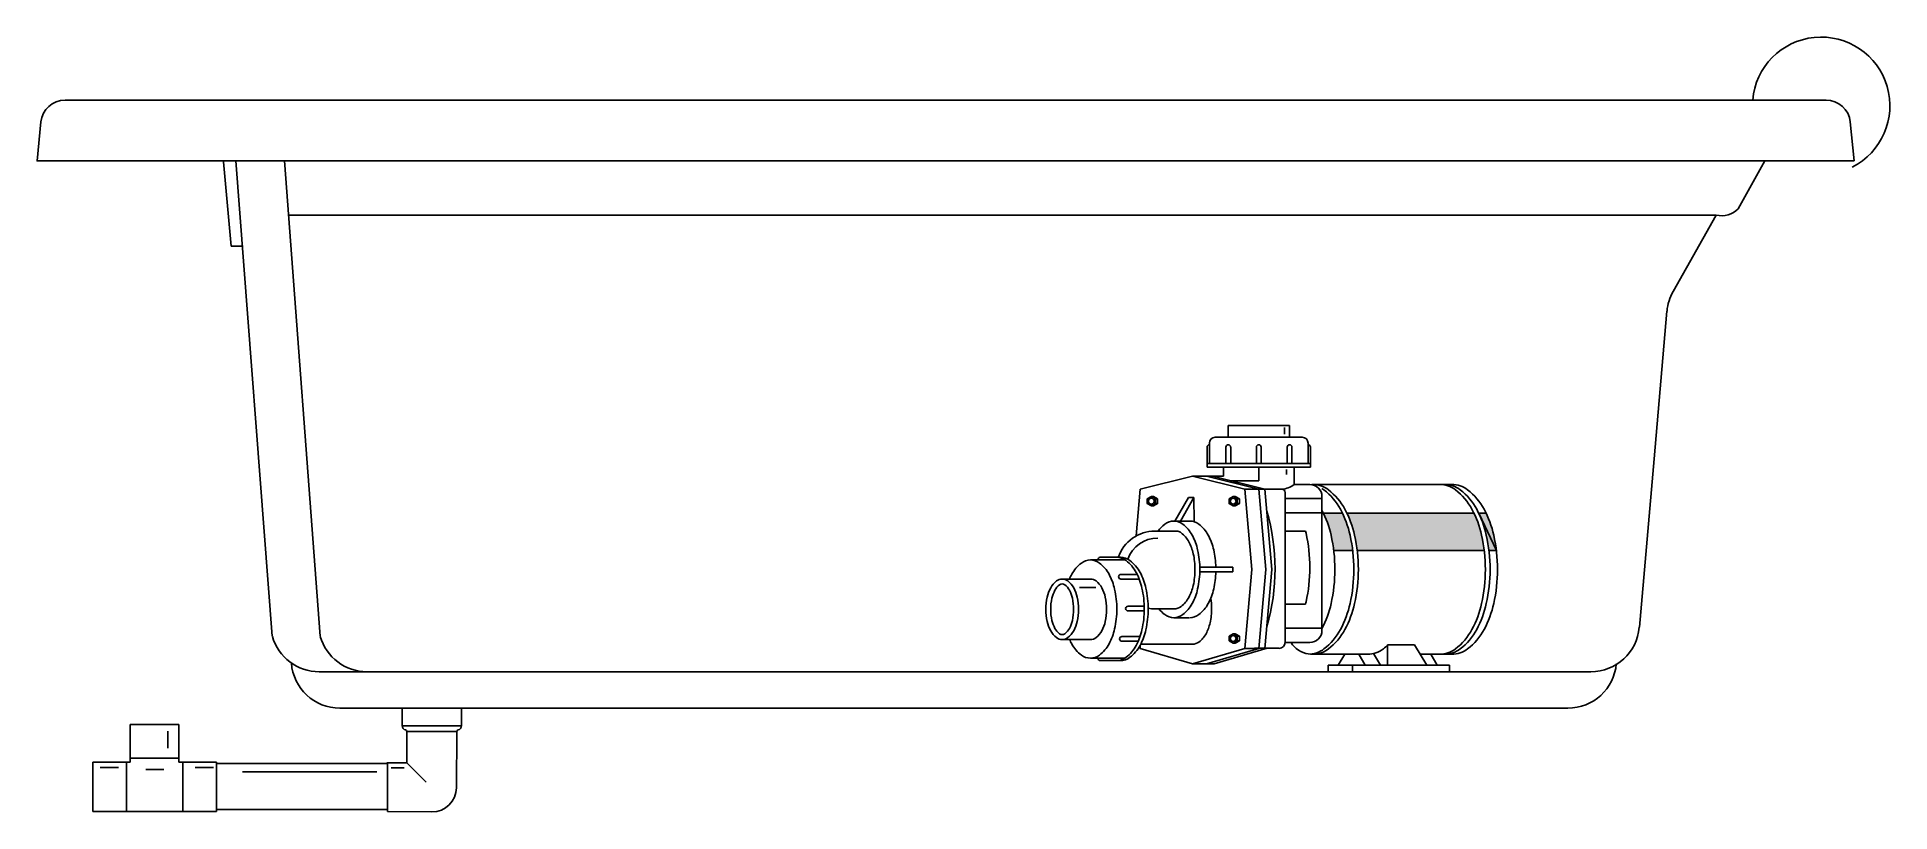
# Model space of a CAD drawing. Header units: millimetres. Extents: x -1262.06 to -1260.53, y 2199.93 to 2200.57.
import ezdxf

# ---------------------------------------------------------------- set-up
doc = ezdxf.new("R2010")
doc.units = ezdxf.units.MM
doc.header["$LTSCALE"] = 10
doc.layers.add('jacuzzi', color=1, linetype='Continuous')

msp = doc.modelspace()

# ---------------------------------------------------------------- hatches: boundary and pattern name
at = {"layer": 'jacuzzi'}
for points in [[(-1260.9936, 2200.1616, -0.024709), (-1260.9914, 2200.1491), (-1260.9758, 2200.1491, 0.024709), (-1260.978, 2200.1616, 0.057953), (-1260.9843, 2200.1797), (-1260.9999, 2200.1797, -0.057953)], [(-1260.9806, 2200.1797, -0.057953), (-1260.9743, 2200.1616, -0.024709), (-1260.9721, 2200.1491), (-1260.8676, 2200.1491, 0.024709), (-1260.8698, 2200.1616, 0.057953), (-1260.8761, 2200.1797)]]:
    msp.add_hatch(color=256, dxfattribs=at).paths.add_polyline_path(points)
h = msp.add_hatch(color=256, dxfattribs=at)
h.paths.add_polyline_path([(-1260.8576, 2200.1491, 0.024709), (-1260.8598, 2200.1616, 0.057953), (-1260.866, 2200.1797), (-1260.8722, 2200.1797, -0.003372), (-1260.8717, 2200.1787)])
h.paths.add_polyline_path([(-1260.8637, 2200.1491), (-1260.8576, 2200.1491), (-1260.8717, 2200.1787, -0.054571), (-1260.8659, 2200.1616, -0.024709)])

# ---------------------------------------------------------------- linework, layer by layer
for p, q in [((-1261.8987, 2200.3993), (-1261.9048, 2200.4686)), ((-1261.8647, 2200.0785), (-1261.8948, 2200.4694)), ((-1261.8253, 2200.0785), (-1261.8547, 2200.4694)), ((-1260.6586, 2200.43), (-1260.6368, 2200.4694)), ((-1261.8508, 2200.4248), (-1260.6767, 2200.4248)), ((-1260.6767, 2200.4248), (-1260.7122, 2200.3621)), ((-1261.8987, 2200.3993), (-1261.8887, 2200.3993)), ((-1260.7279, 2200.2245), (-1260.7173, 2200.3459)), ((-1261.0279, 2200.2518), (-1261.0784, 2200.2518)), ((-1261.0319, 2200.2502), (-1261.0319, 2200.2448)), ((-1261.0937, 2200.2373), (-1261.0937, 2200.2207)), ((-1261.0174, 2200.2421), (-1261.0889, 2200.2421)), ((-1261.0126, 2200.2207), (-1261.0126, 2200.2373)), ((-1261.0106, 2200.2207), (-1261.0956, 2200.2207)), ((-1260.74, 2200.0859), (-1260.7279, 2200.2245)), ((-1261.1077, 2200.2102), (-1261.1508, 2200.1994)), ((-1261.0822, 2200.2102), (-1261.1077, 2200.2102)), ((-1261.1077, 2200.2102), (-1261.0646, 2200.1994)), ((-1261.0961, 2200.2102), (-1261.053, 2200.1994)), ((-1261.0106, 2200.2175), (-1261.0956, 2200.2175)), ((-1261.0912, 2200.2102), (-1261.0481, 2200.1994)), ((-1261.0763, 2200.2064), (-1261.0531, 2200.2064)), ((-1261.0531, 2200.2175), (-1261.0531, 2200.2064)), ((-1261.0303, 2200.2115), (-1261.0303, 2200.2156)), ((-1261.0111, 2200.2033), (-1261.0241, 2200.2033)), ((-1260.8943, 2200.2033), (-1261.0095, 2200.2033)), ((-1261.1508, 2200.1994), (-1261.1541, 2200.161)), ((-1261.1397, 2200.1935), (-1261.1415, 2200.1935)), ((-1261.1381, 2200.1915), (-1261.1364, 2200.1915)), ((-1261.111, 2200.1925), (-1261.1222, 2200.1732)), ((-1261.1065, 2200.1925), (-1261.1176, 2200.1732)), ((-1261.111, 2200.1925), (-1261.1065, 2200.1925)), ((-1261.1065, 2200.1925), (-1261.1064, 2200.1728)), ((-1261.0725, 2200.1935), (-1261.0742, 2200.1935)), ((-1261.0709, 2200.1915), (-1261.0691, 2200.1915)), ((-1261.0646, 2200.1994), (-1261.0589, 2200.1335)), ((-1261.053, 2200.1994), (-1261.0646, 2200.1994)), ((-1261.0342, 2200.1994), (-1261.0566, 2200.1994)), ((-1261.053, 2200.1994), (-1261.0473, 2200.1335)), ((-1261.0481, 2200.1994), (-1261.0424, 2200.1335)), ((-1261.0314, 2200.1966), (-1261.0314, 2200.0734)), ((-1261.0011, 2200.1917), (-1261.0314, 2200.1917)), ((-1261.0011, 2200.1933), (-1261.0011, 2200.0834)), ((-1261.1397, 2200.1857), (-1261.1415, 2200.1857)), ((-1261.1381, 2200.1876), (-1261.1364, 2200.1876)), ((-1261.123, 2200.1732), (-1261.1098, 2200.1732)), ((-1261.0725, 2200.1857), (-1261.0742, 2200.1857)), ((-1261.0709, 2200.1876), (-1261.0691, 2200.1876)), ((-1261.0011, 2200.1801), (-1261.0314, 2200.1801)), ((-1260.9843, 2200.1797), (-1260.9999, 2200.1797)), ((-1260.8761, 2200.1797), (-1260.9806, 2200.1797)), ((-1260.8722, 2200.1797), (-1260.8576, 2200.1491)), ((-1260.866, 2200.1797), (-1260.8722, 2200.1797)), ((-1261.1385, 2200.165), (-1261.1196, 2200.165)), ((-1261.0314, 2200.165), (-1261.0146, 2200.165)), ((-1260.9758, 2200.1491), (-1260.9914, 2200.1491)), ((-1260.8676, 2200.1491), (-1260.9721, 2200.1491)), ((-1260.8576, 2200.1491), (-1260.8637, 2200.1491)), ((-1261.1916, 2200.1413), (-1261.163, 2200.1413)), ((-1261.1016, 2200.1354), (-1261.1016, 2200.1316)), ((-1261.1016, 2200.1354), (-1261.0744, 2200.1354)), ((-1261.1016, 2200.1316), (-1261.0744, 2200.1316)), ((-1261.0744, 2200.1354), (-1261.0744, 2200.1316)), ((-1261.0589, 2200.1335), (-1261.0646, 2200.0685)), ((-1261.0473, 2200.1335), (-1261.053, 2200.0685)), ((-1261.0424, 2200.1335), (-1261.0481, 2200.0685)), ((-1261.2149, 2200.1256), (-1261.1916, 2200.1256)), ((-1261.2006, 2200.1187), (-1261.1871, 2200.1187)), ((-1261.1385, 2200.101), (-1261.123, 2200.101)), ((-1261.0314, 2200.105), (-1261.0146, 2200.105)), ((-1261.123, 2200.0937), (-1261.1104, 2200.0937)), ((-1261.0011, 2200.0851), (-1261.0314, 2200.0851)), ((-1261.1508, 2200.0685), (-1261.1508, 2200.071)), ((-1261.1077, 2200.0559), (-1261.1508, 2200.0685)), ((-1261.1503, 2200.072), (-1261.1077, 2200.072)), ((-1261.1077, 2200.0559), (-1261.0646, 2200.0685)), ((-1261.0961, 2200.0559), (-1261.053, 2200.0685)), ((-1261.0898, 2200.0559), (-1261.0463, 2200.0686)), ((-1261.0725, 2200.0806), (-1261.0742, 2200.0806)), ((-1261.0725, 2200.0728), (-1261.0742, 2200.0728)), ((-1261.0709, 2200.0786), (-1261.0691, 2200.0786)), ((-1261.0709, 2200.0748), (-1261.0691, 2200.0748)), ((-1261.053, 2200.0685), (-1261.0646, 2200.0685)), ((-1261.0363, 2200.0686), (-1261.0566, 2200.0686)), ((-1261.0111, 2200.0734), (-1261.0314, 2200.0734)), ((-1260.9473, 2200.0714), (-1260.9473, 2200.0547)), ((-1260.9473, 2200.0714), (-1260.9249, 2200.0714)), ((-1260.9249, 2200.0714), (-1260.9149, 2200.0547)), ((-1261.1916, 2200.0605), (-1261.1634, 2200.0605)), ((-1261.0898, 2200.0559), (-1261.1077, 2200.0559)), ((-1260.9636, 2200.0637), (-1261.0088, 2200.0637)), ((-1260.9961, 2200.0547), (-1260.9961, 2200.0494)), ((-1260.9961, 2200.0547), (-1260.8961, 2200.0547)), ((-1260.9824, 2200.0637), (-1260.9878, 2200.0547)), ((-1260.9761, 2200.0547), (-1260.9761, 2200.0494)), ((-1260.9709, 2200.0637), (-1260.9656, 2200.0547)), ((-1260.9586, 2200.0643), (-1260.9529, 2200.0547)), ((-1260.8943, 2200.0637), (-1260.9203, 2200.0637)), ((-1260.9116, 2200.0637), (-1260.9063, 2200.0547)), ((-1260.8961, 2200.0547), (-1260.8961, 2200.0494)), ((-1260.7799, 2200.0494), (-1261.8262, 2200.0494)), ((-1261.3128, 2200.0494), (-1261.7329, 2200.0494)), ((-1260.9132, 2200.0494), (-1261.0398, 2200.0494)), ((-1261.9416, 2200.0059), (-1261.9816, 2200.0059)), ((-1261.9816, 2199.975), (-1261.9816, 2200.0059)), ((-1261.9416, 2199.975), (-1261.9416, 2200.0059)), ((-1260.7988, 2200.0194), (-1261.8091, 2200.0194)), ((-1261.7578, 2200.0048), (-1261.7578, 2200.0194)), ((-1261.7091, 2200.0048), (-1261.7091, 2200.0194)), ((-1261.9508, 2199.9866), (-1261.9508, 2200.0006)), ((-1261.7578, 2200.0048), (-1261.7091, 2200.0048)), ((-1261.7541, 2200.0002), (-1261.754, 2199.9745)), ((-1261.7541, 2200.0002), (-1261.7128, 2200.0002)), ((-1261.7128, 2200.0002), (-1261.7132, 2199.9541)), ((-1262.0124, 2199.975), (-1262.0124, 2199.9344)), ((-1261.9816, 2199.975), (-1262.0124, 2199.975)), ((-1261.9848, 2199.975), (-1261.9848, 2199.9344)), ((-1261.9416, 2199.9782), (-1261.9816, 2199.9782)), ((-1261.9416, 2199.975), (-1261.9107, 2199.975)), ((-1261.9383, 2199.9344), (-1261.9383, 2199.975)), ((-1261.9107, 2199.9344), (-1261.9107, 2199.975)), ((-1261.77, 2199.975), (-1261.77, 2199.935)), ((-1261.754, 2199.9745), (-1261.77, 2199.9744)), ((-1261.754, 2199.9745), (-1261.738, 2199.9586)), ((-1261.9913, 2199.9707), (-1262.0063, 2199.9707)), ((-1261.9539, 2199.9689), (-1261.9689, 2199.9689)), ((-1261.9131, 2199.9707), (-1261.9281, 2199.9707)), ((-1261.77, 2199.974), (-1261.9107, 2199.974)), ((-1261.8893, 2199.9671), (-1261.7787, 2199.9671)), ((-1261.77, 2199.9727), (-1261.77, 2199.9744)), ((-1261.77, 2199.9356), (-1261.77, 2199.9744)), ((-1261.7561, 2199.9704), (-1261.767, 2199.9704)), ((-1261.9107, 2199.9344), (-1262.0124, 2199.9344)), ((-1261.77, 2199.936), (-1261.9107, 2199.936)), ((-1261.77, 2199.9344), (-1261.77, 2199.936)), ((-1261.7335, 2199.9341), (-1261.77, 2199.9344))]:
    msp.add_line(p, q, dxfattribs=at)
msp.add_lwpolyline([(-1260.5633, 2200.4694), (-1262.0583, 2200.4694), (-1262.0551, 2200.5014, -0.385314), (-1262.0352, 2200.5194), (-1260.5864, 2200.5194, -0.385314), (-1260.5665, 2200.5014)], format="xyb", close=True, dxfattribs=at)
for points in [[(-1261.0784, 2200.2518), (-1261.0784, 2200.2421)], [(-1261.0279, 2200.2518), (-1261.0279, 2200.2421)], [(-1261.0956, 2200.234), (-1261.0956, 2200.2175)], [(-1261.0801, 2200.234), (-1261.0801, 2200.2207)], [(-1261.0762, 2200.234), (-1261.0762, 2200.2207)], [(-1261.0551, 2200.234), (-1261.0551, 2200.2207)], [(-1261.0512, 2200.234), (-1261.0512, 2200.2207)], [(-1261.0298, 2200.234), (-1261.0298, 2200.2207)], [(-1261.0259, 2200.234), (-1261.0259, 2200.2207)], [(-1261.0106, 2200.234), (-1261.0106, 2200.2175)], [(-1261.0822, 2200.2175), (-1261.0822, 2200.2102)], [(-1261.0241, 2200.2175), (-1261.0241, 2200.2033)], [(-1261.1397, 2200.1857), (-1261.1364, 2200.1876), (-1261.1364, 2200.1915), (-1261.1397, 2200.1935)], [(-1261.0725, 2200.1857), (-1261.0691, 2200.1876), (-1261.0691, 2200.1915), (-1261.0725, 2200.1935)], [(-1261.1835, 2200.1435), (-1261.167, 2200.1435)], [(-1261.1665, 2200.1294), (-1261.1532, 2200.1294)], [(-1261.1665, 2200.1255), (-1261.1515, 2200.1255)], [(-1261.1607, 2200.1033), (-1261.1474, 2200.1033)], [(-1261.1607, 2200.0994), (-1261.1474, 2200.0994)], [(-1261.2149, 2200.0758), (-1261.1916, 2200.0758)], [(-1261.1657, 2200.0783), (-1261.1508, 2200.0783)], [(-1261.1657, 2200.0745), (-1261.1523, 2200.0745)], [(-1261.0725, 2200.0728), (-1261.0691, 2200.0748), (-1261.0691, 2200.0786), (-1261.0725, 2200.0806)], [(-1261.1835, 2200.0585), (-1261.167, 2200.0585)]]:
    msp.add_lwpolyline(points, dxfattribs=at)
for points in [[(-1260.9712, 2200.1335, 0.054919), (-1260.9743, 2200.1616, 0.068734), (-1260.9822, 2200.1829, 0.105678), (-1260.9958, 2200.1989, 0.165406), (-1261.0088, 2200.2033, 0.165406)], [(-1260.8667, 2200.1335, 0.054919), (-1260.8698, 2200.1616, 0.068734), (-1260.8777, 2200.1829, 0.105678), (-1260.8913, 2200.1989, 0.165406), (-1260.9043, 2200.2033, 0.165406)], [(-1260.8628, 2200.1335, 0.054919), (-1260.8659, 2200.1616, 0.068734), (-1260.8738, 2200.1829, 0.105678), (-1260.8874, 2200.1989, 0.165406), (-1260.9004, 2200.2033, 0.165406)], [(-1260.8567, 2200.1335, 0.054919), (-1260.8598, 2200.1616, 0.068734), (-1260.8677, 2200.1829, 0.105678), (-1260.8813, 2200.1989, 0.165406), (-1260.8943, 2200.2033, 0.165406)], [(-1260.9749, 2200.1335, 0.054919), (-1260.978, 2200.1616, 0.068734), (-1260.9859, 2200.1829, 0.105678), (-1260.9995, 2200.1989, 0.022019), (-1261.0011, 2200.2, 0.165406)], [(-1261.136, 2200.165, -0.069884), (-1261.1304, 2200.1707, -0.340116), (-1261.1156, 2200.1707, -0.165406)], [(-1261.1016, 2200.1335, 0.054919), (-1261.1034, 2200.1495, 0.068734), (-1261.1079, 2200.1616, 0.105678), (-1261.1156, 2200.1707, 0.123667), (-1261.121, 2200.1731, 0.165406)], [(-1261.0884, 2200.1354, 0.048266), (-1261.0902, 2200.1495, 0.068734), (-1261.0947, 2200.1616, 0.105678), (-1261.1024, 2200.1707, 0.165406), (-1261.1098, 2200.1732, 0.165406)], [(-1260.9905, 2200.1335, 0.054919), (-1260.9936, 2200.1616, 0.065829), (-1261.0011, 2200.182, 0.063499)], [(-1261.1056, 2200.1333, 0.054919), (-1261.107, 2200.1464, 0.068734), (-1261.1107, 2200.1562, 0.105678), (-1261.117, 2200.1636, 0.075419), (-1261.1196, 2200.165, 0.165406)], [(-1261.0111, 2200.135, 0.054919), (-1261.0142, 2200.1632, 0.00578), (-1261.0146, 2200.165, 0.063499)], [(-1261.1473, 2200.101, 0.054919), (-1261.1492, 2200.1181, 0.068734), (-1261.154, 2200.131, 0.105678), (-1261.1623, 2200.1408, 0.165406), (-1261.1702, 2200.1435, 0.165406)], [(-1261.1441, 2200.101, 0.054919), (-1261.146, 2200.1181, 0.068734), (-1261.1508, 2200.131, 0.105678), (-1261.1591, 2200.1408, 0.165406), (-1261.167, 2200.1435, 0.165406)], [(-1261.2089, 2200.1256, -0.022532), (-1261.207, 2200.1295, -0.105678), (-1261.1991, 2200.1387, -0.165406), (-1261.1916, 2200.1413, -0.165406)], [(-1261.1699, 2200.1009, 0.054919), (-1261.1717, 2200.1172, 0.068734), (-1261.1763, 2200.1295, 0.105678), (-1261.1842, 2200.1387, 0.165406), (-1261.1916, 2200.1413, 0.165406)], [(-1261.123, 2200.0937, 0.165406), (-1261.1156, 2200.0963, 0.105678), (-1261.1079, 2200.1054, 0.068734), (-1261.1034, 2200.1175, 0.054919), (-1261.1016, 2200.1335, 0.054919)], [(-1261.123, 2200.101, 0.165406), (-1261.117, 2200.1031, 0.105678), (-1261.1107, 2200.1105, 0.068734), (-1261.107, 2200.1203, 0.054919), (-1261.1056, 2200.1333, 0.054919)], [(-1261.1098, 2200.0937, 0.165406), (-1261.1024, 2200.0963, 0.105678), (-1261.0947, 2200.1054, 0.068734), (-1261.0902, 2200.1175, 0.04836), (-1261.0884, 2200.1316, 0.054919)], [(-1261.0266, 2200.0734, 0.438984), (-1260.9958, 2200.0681, 0.105678), (-1260.9822, 2200.0841, 0.068734), (-1260.9743, 2200.1054, 0.054919), (-1260.9712, 2200.1335, 0.054919)], [(-1261.0146, 2200.105, 0.00578), (-1261.0142, 2200.1069, 0.054919), (-1261.0111, 2200.135, 0.054919)], [(-1261.0106, 2200.0638, 0.143109), (-1260.9995, 2200.0681, 0.105678), (-1260.9859, 2200.0841, 0.068734), (-1260.978, 2200.1054, 0.054919), (-1260.9749, 2200.1335, 0.054919)], [(-1261.0011, 2200.085, 0.065829), (-1260.9936, 2200.1054, 0.054919), (-1260.9905, 2200.1335, 0.054919)], [(-1260.9043, 2200.0637, 0.165406), (-1260.8913, 2200.0681, 0.105678), (-1260.8777, 2200.0841, 0.068734), (-1260.8698, 2200.1054, 0.054919), (-1260.8667, 2200.1335, 0.054919)], [(-1260.9004, 2200.0637, 0.165406), (-1260.8874, 2200.0681, 0.105678), (-1260.8738, 2200.0841, 0.068734), (-1260.8659, 2200.1054, 0.054919), (-1260.8628, 2200.1335, 0.054919)], [(-1260.8943, 2200.0637, 0.165406), (-1260.8813, 2200.0681, 0.105678), (-1260.8677, 2200.0841, 0.068734), (-1260.8598, 2200.1054, 0.054919), (-1260.8567, 2200.1335, 0.054919)], [(-1261.2272, 2200.0907, -0.110171), (-1261.2272, 2200.1107, -0.068734), (-1261.2243, 2200.1183, -0.105678), (-1261.2195, 2200.124, -0.340116), (-1261.2103, 2200.124, -0.165406)], [(-1261.2233, 2200.0915, -0.110171), (-1261.2233, 2200.1099, -0.068734), (-1261.2208, 2200.1164, -0.105678), (-1261.2171, 2200.1208, -0.340116), (-1261.2127, 2200.1208, -0.340116)], [(-1261.2026, 2200.0907, 0.110171), (-1261.2026, 2200.1107, 0.068734), (-1261.2054, 2200.1183, 0.105678), (-1261.2103, 2200.124, 0.340116), (-1261.2195, 2200.124, 0.165406)], [(-1261.2065, 2200.0915, 0.110171), (-1261.2065, 2200.1099, 0.068734), (-1261.2089, 2200.1164, 0.105678), (-1261.2127, 2200.1208, 0.340116), (-1261.2171, 2200.1208, 0.340116)], [(-1261.1794, 2200.0907, 0.110171), (-1261.1794, 2200.1107, 0.068734), (-1261.1822, 2200.1183, 0.105678), (-1261.187, 2200.124, 0.165406), (-1261.1916, 2200.1256, 0.165406)], [(-1261.2103, 2200.0774, -0.340116), (-1261.2195, 2200.0774, -0.105678), (-1261.2243, 2200.0831, -0.068734), (-1261.2272, 2200.0907, -0.110171), (-1261.2272, 2200.1107, -0.054919)], [(-1261.2127, 2200.0806, -0.340116), (-1261.2171, 2200.0806, -0.105678), (-1261.2208, 2200.085, -0.068734), (-1261.2233, 2200.0915, -0.110171), (-1261.2233, 2200.1099, -0.110171)], [(-1261.2195, 2200.0774, 0.340116), (-1261.2103, 2200.0774, 0.105678), (-1261.2054, 2200.0831, 0.068734), (-1261.2026, 2200.0907, 0.110171), (-1261.2026, 2200.1107, 0.054919)], [(-1261.2171, 2200.0806, 0.340116), (-1261.2127, 2200.0806, 0.105678), (-1261.2089, 2200.085, 0.068734), (-1261.2065, 2200.0915, 0.110171), (-1261.2065, 2200.1099, 0.110171)], [(-1261.1916, 2200.0758, 0.165406), (-1261.187, 2200.0774, 0.105678), (-1261.1822, 2200.0831, 0.068734), (-1261.1794, 2200.0907, 0.110171), (-1261.1794, 2200.1107, 0.054919)], [(-1261.1916, 2200.0605, 0.165406), (-1261.1842, 2200.063, 0.105678), (-1261.1763, 2200.0723, 0.068734), (-1261.1717, 2200.0846, 0.054919), (-1261.1699, 2200.1009, 0.054919)], [(-1261.1702, 2200.0585, 0.165406), (-1261.1623, 2200.0612, 0.105678), (-1261.154, 2200.071, 0.068734), (-1261.1492, 2200.0839, 0.054919), (-1261.1473, 2200.101, 0.054919)], [(-1261.167, 2200.0585, 0.165406), (-1261.1591, 2200.0612, 0.105678), (-1261.1508, 2200.071, 0.068734), (-1261.146, 2200.0839, 0.054919), (-1261.1441, 2200.101, 0.054919)], [(-1261.123, 2200.0937, -0.165406), (-1261.1304, 2200.0963, -0.059905), (-1261.1353, 2200.101, -0.068734)], [(-1261.1077, 2200.072, 0.165406), (-1261.1023, 2200.0738, 0.105678), (-1261.0965, 2200.0806, 0.068734), (-1261.0932, 2200.0895, 0.054919), (-1261.0919, 2200.1014, 0.054919)], [(-1261.0919, 2200.1014, 0.03911), (-1261.0925, 2200.1099, 0.068734)], [(-1261.1916, 2200.0605, -0.165406), (-1261.1991, 2200.063, -0.105678), (-1261.207, 2200.0723, -0.020418), (-1261.2087, 2200.0758, -0.054919)], [(-1260.9636, 2200.0637, 0.165406), (-1260.9506, 2200.0681, 0.02504), (-1260.9468, 2200.0714, 0.068734)]]:
    msp.add_lwpolyline(points, format="xyb", dxfattribs=at)
for points in [[(-1261.1415, 2200.1857), (-1261.1381, 2200.1876), (-1261.1381, 2200.1915), (-1261.1415, 2200.1935), (-1261.1449, 2200.1915), (-1261.1449, 2200.1876)], [(-1261.0742, 2200.1857), (-1261.0709, 2200.1876), (-1261.0709, 2200.1915), (-1261.0742, 2200.1935), (-1261.0776, 2200.1915), (-1261.0776, 2200.1876)], [(-1261.0742, 2200.0728), (-1261.0709, 2200.0748), (-1261.0709, 2200.0786), (-1261.0742, 2200.0806), (-1261.0776, 2200.0786), (-1261.0776, 2200.0748)]]:
    msp.add_lwpolyline(points, close=True, dxfattribs=at)
for centre in [(-1261.1415, 2200.1896), (-1261.0742, 2200.1896), (-1261.0742, 2200.0767)]:
    msp.add_circle(centre, 0.00241, dxfattribs=at)
for centre, radius, start, end in [((-1260.5904, 2200.5147), 0.0565, 296.8028, 175.1945), ((-1260.6721, 2200.4428), 0.0185, 255.3784, 316.4188), ((-1260.6774, 2200.3424), 0.04, 150.5019, 175), ((-1261.0937, 2200.234), 0.00194, 90, 180), ((-1261.0889, 2200.2373), 0.00485, 90, 180), ((-1261.0782, 2200.234), 0.00194, 0, 180), ((-1261.0531, 2200.234), 0.00194, 0, 180), ((-1261.0278, 2200.234), 0.00194, 0, 180), ((-1261.0174, 2200.2373), 0.00485, 0, 90), ((-1261.0126, 2200.234), 0.00194, 0, 90), ((-1261.0354, 2200.2178), 0.0184, 273.6456, 308.0811), ((-1261.0111, 2200.1933), 0.01, 0, 90), ((-1261.0342, 2200.1966), 0.00281, 0, 90), ((-1261.2073, 2200.134), 0.1676, 343.5964, 16.4541), ((-1261.1385, 2200.133), 0.032, 90, 160.8398), ((-1261.1363, 2200.133), 0.0262, 90, 160.0382), ((-1261.1835, 2200.1416), 0.00194, 90, 189.4158), ((-1261.1665, 2200.1275), 0.00194, 90, 270), ((-1261.1607, 2200.1013), 0.00194, 90, 270), ((-1261.1385, 2200.133), 0.032, 259.8985, 270), ((-1261.0111, 2200.0834), 0.01, 270, 0), ((-1260.7799, 2200.0894), 0.04, 270, 355), ((-1261.8262, 2200.0894), 0.04, 195.8995, 270), ((-1261.7868, 2200.0894), 0.04, 195.8995, 270), ((-1261.1657, 2200.0764), 0.00194, 90, 270), ((-1261.0363, 2200.0734), 0.00485, 270, 0), ((-1261.8091, 2200.0594), 0.04, 184.098, 270), ((-1261.1835, 2200.0605), 0.00194, 180, 270), ((-1260.7988, 2200.0594), 0.04, 270, 355), ((-1261.7544, 2200.0048), 0.00339, 180, 257.8805), ((-1261.7554, 2200.0002), 0.0013, 0.5, 77.8805), ((-1261.7115, 2200.0002), 0.0013, 102.1195, 179.5), ((-1261.7125, 2200.0048), 0.00339, 282.1195, 0), ((-1261.7333, 2199.9542), 0.0201, 269.5, 359.5)]:
    msp.add_arc(centre, radius, start, end, dxfattribs=at)

doc.saveas('drawing.dxf')
